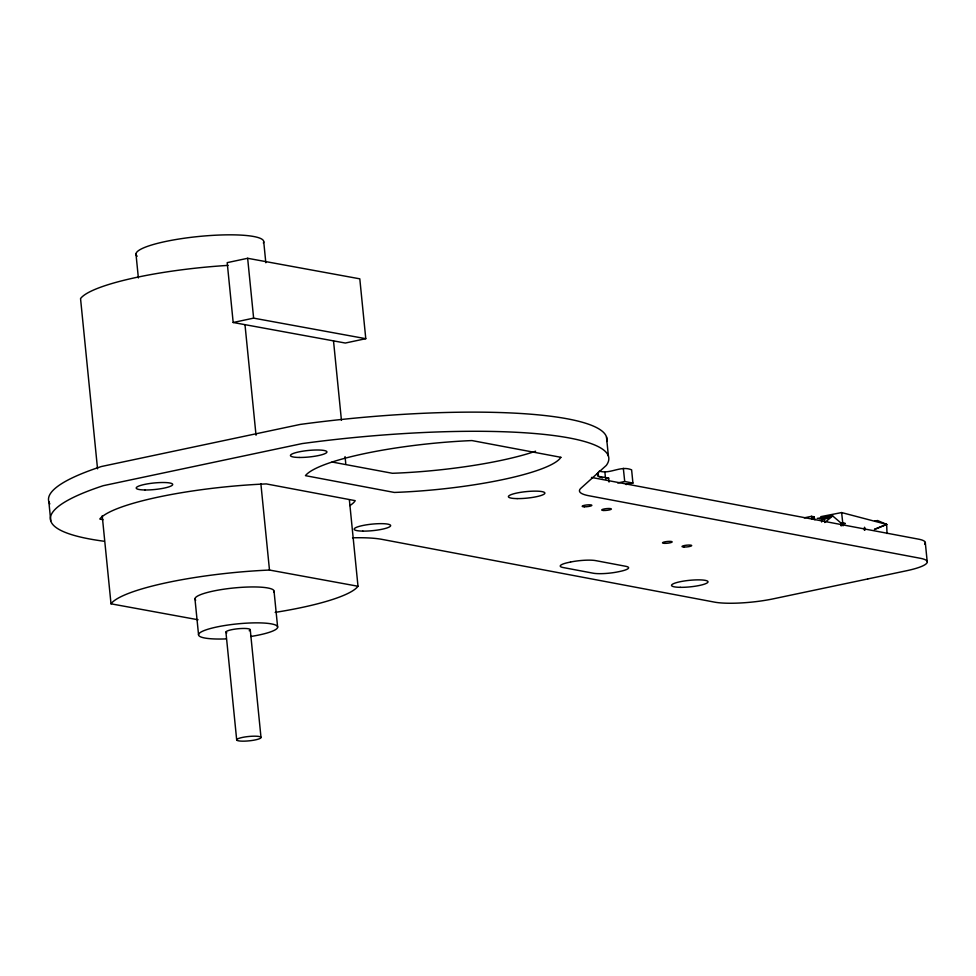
<?xml version="1.0" encoding="UTF-8"?>
<svg xmlns="http://www.w3.org/2000/svg" width="976" height="976" viewBox="0 0 976 976"><rect width="100%" height="100%" fill="white"/><g stroke="black" fill="none" stroke-linecap="round" stroke-linejoin="round"><path stroke-width="1.46" d="M864.346 530.139L864.529 527.235L864.907 530.212M824.805 522.538L832.674 515.926L840.714 522.794L845.118 523.746M867.688 578.963L773.26 598.837A42.81 7.649 -5.7 0 1 714.481 602.119L381.872 539.35A61.293 10.956 -5.7 0 0 352.543 537.813M874.63 529.48L886.672 524.405L887.013 533.518M874.411 529.248L886.672 524.405L877.583 520.525L874.642 521.172M824.403 518.854L832.674 515.926L820.755 516.658L841.629 512.571L886.672 524.405M819.852 518.622A27.365 4.892 -5.7 0 1 821.097 518.427L825.903 517.695L817.18 518.39M247.648 258.286L227.201 262.642L233.179 322.495L345.333 343.04L365.78 338.684L359.802 278.831L247.648 258.286L253.626 318.139L365.78 338.684M233.179 322.495L253.626 318.139M626.043 484.547L632.924 483.071L631.618 469.859C620.797 465.137 610.11 474.568 599.301 471.091M605.559 478.752L608.658 478.106L609.048 482.071M804.261 517.841L811.507 516.316L814.069 516.78L814.875 519.781M617.71 482.961L624.713 481.51L632.924 483.071M812.654 517.024L814.069 516.78M867.64 578.975L906.472 570.765A44.994 8.04 -5.7 0 0 920.295 558.284L588.906 495.747A61.293 10.956 -5.7 0 1 580.952 488.207L606.267 465.442A254.687 45.543 -5.7 0 0 302.157 443.58L103.273 485.682A250.783 44.835 -5.7 0 0 104.139 541.253M818.852 518.549L824.281 518.732L824.598 521.745M823.61 518.793L827.916 518.39M840.995 525.661L840.714 522.794L845.24 523.343M608.658 478.106L598.337 476.361L597.044 473.933M102.224 515.767L111.008 603.815A125.318 22.411 -5.7 0 1 269.486 570.045L357.997 586.259L349.371 499.822M111.008 603.815L198.055 619.76M591.48 477.435L918.392 539.13A44.994 8.04 -5.7 0 1 924.699 544.193M332.035 462.014L392.389 473.287A127.49 22.802 -5.7 0 0 535.617 451.205M102.98 519.744L99.784 519.012A131.162 23.448 -5.7 0 1 266.277 483.913L355.215 500.651A127.49 22.802 -5.7 0 1 349.835 505.617M602.668 477.801L598.337 476.361L598.251 472.335M821.621 518.646L821.67 518.915A27.365 13.993 78.1 0 0 821.633 521.989M840.714 522.794L841.288 525.759M841.629 512.571L843.057 525.869M623.335 468.321L624.713 481.51M811.507 516.316L811.812 519.33M925.285 542.461L927.2 561.615M606.474 436.87L608.39 456.024M604.9 472.152L605.425 477.435M333.511 340.88L341.441 420.351M345.053 456.597L345.76 463.563M263.74 241.804L265.826 262.751M274.049 591.261L277.635 627.165M244.988 324.666L256.029 435.235M260.873 483.706L269.486 570.045M250.259 629.788L261.007 737.514A12.224 2.184 -5.7 0 1 242.695 741.162A12.224 2.184 -5.7 0 1 242.829 737.344A12.224 2.184 -5.7 0 1 261.007 737.514M225.92 632.106L236.68 739.832M194.956 598.813L198.543 634.717M135.981 254.004L138.372 277.953M97.539 468.809L80.544 298.583A125.318 22.411 -5.7 0 1 228.116 265.387M48.849 501.713L50.752 520.855M821.78 518.232L821.841 520.098M226.835 632.863A12.224 2.184 -5.7 0 1 238.266 628.727A12.224 2.184 -5.7 0 1 249.209 630.764M137.201 256.212A64.184 11.48 -5.7 0 1 197.079 236.656A64.184 11.48 -5.7 0 1 263.361 243.024M195.725 600.179A39.735 7.1 -5.7 0 1 232.788 588.077A39.735 7.1 -5.7 0 1 273.817 592.017M225.81 638.914A39.735 7.1 -5.7 0 1 206.034 629.862A39.735 7.1 -5.7 0 1 269.913 623.64A39.735 7.1 -5.7 0 1 250.759 636.486M357.997 586.259A125.318 22.411 -5.7 0 1 275.159 612.391M814.46 518.781A27.365 13.993 78.1 0 0 814.167 517.5L813.594 517.012A27.365 4.892 -5.7 0 1 812.679 517.268M606.706 441.469A254.687 45.543 -5.7 0 0 300.242 424.426L101.358 466.528A250.783 44.835 -5.7 0 0 49.849 503.909M560.858 457.305L560.858 457.329A127.49 22.802 -5.7 0 1 394.304 492.441L305.439 475.654A131.162 23.448 -5.7 0 1 471.933 440.566L560.858 457.305M570.533 562.042L568.74 562.42A18.337 3.282 -5.7 0 0 563.079 567.52L593.127 573.193A18.337 3.282 -5.7 0 0 618.32 571.777L620.114 571.399A18.337 3.282 -5.7 0 0 625.775 566.3L595.726 560.627A18.337 3.282 -5.7 0 0 570.533 562.042M517.121 498.602A18.337 3.282 -5.7 0 0 544.876 493.185A18.337 3.282 -5.7 0 0 517.902 492.819A18.337 3.282 -5.7 0 0 517.121 498.602M362.877 531.115A18.337 3.282 -5.7 0 0 390.644 525.698A18.337 3.282 -5.7 0 0 363.67 525.332A18.337 3.282 -5.7 0 0 362.877 531.115M299.168 457.463A18.337 3.282 -5.7 0 0 326.923 452.059A18.337 3.282 -5.7 0 0 299.949 451.681A18.337 3.282 -5.7 0 0 299.168 457.463M144.924 489.976A18.337 3.282 -5.7 0 0 172.691 484.572A18.337 3.282 -5.7 0 0 145.717 484.194A18.337 3.282 -5.7 0 0 144.924 489.976M680.248 587.332A18.337 3.282 -5.7 0 0 708.015 581.916A18.337 3.282 -5.7 0 0 681.028 581.55A18.337 3.282 -5.7 0 0 680.248 587.332M684.152 547.036A4.892 0.878 -5.7 0 0 691.703 545.633A4.892 0.878 -5.7 0 0 684.688 545.462A4.892 0.878 -5.7 0 0 684.152 547.036M664.632 543.351A4.892 0.878 -5.7 0 0 672.183 541.948A4.892 0.878 -5.7 0 0 665.168 541.778A4.892 0.878 -5.7 0 0 664.632 543.351M603.839 510.485A4.892 0.878 -5.7 0 0 611.391 509.082A4.892 0.878 -5.7 0 0 604.376 508.911A4.892 0.878 -5.7 0 0 603.839 510.485M584.319 506.8A4.892 0.878 -5.7 0 0 591.871 505.397A4.892 0.878 -5.7 0 0 584.856 505.226A4.892 0.878 -5.7 0 0 584.319 506.8"/></g></svg>
